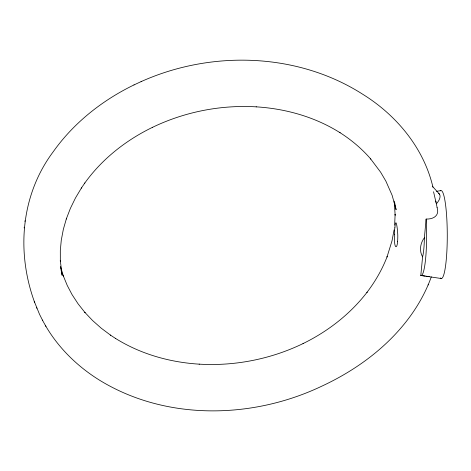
<?xml version="1.0" encoding="UTF-8"?>
<svg xmlns="http://www.w3.org/2000/svg" width="471" height="471" viewBox="0 0 471 471"><rect width="100%" height="100%" fill="white"/><g stroke="black" fill="none" stroke-linecap="round" stroke-linejoin="round"><path stroke-width="0.71" d="M394.474 234.428L394.474 234.399A11.969 2.031 -87.4 0 0 394.875 244.526A11.969 2.084 -87.5 0 0 396.759 245.986A11.993 1.819 -89.4 0 0 397.642 241.729M437.082 207.475C439.708 215.412 433.809 219.298 426.125 219.056L424.377 237.837A24.751 3.421 89.8 0 1 422.587 256.836L420.809 275.447L441.197 278.514M134.094 84.874L133.964 84.933C102.495 100.223 74.094 122.548 53.676 151.126L53.453 151.444C20.753 194.912 16.25 251.944 34.566 302.217M394.627 225.156L395.134 214.281L395.145 215.194L394.203 201.088M24.928 221.405L25.01 220.728M24.156 227.923L24.239 227.234M394.08 229.936L392.013 240.84L387.003 257.025L387.186 256.548C382.228 269.406 375.293 281.458 366.938 292.403L367.156 292.126C350.283 314.08 327.851 331.454 303.041 343.583L303.153 343.53C271.002 359.132 234.811 366.255 199.145 364.148L199.274 364.16C169.825 362.352 140.505 354.068 115.401 338.349M422.581 256.86C419.096 250.843 420.214 243.183 424.383 237.773M431.295 276.866C425.46 293.133 416.676 308.252 406.014 321.817L405.755 322.14C383.594 350.118 353.798 371.319 321.587 386.273L321.457 386.332C252.091 419.278 165.356 420.909 98.957 379.832L98.633 379.62C77.126 366.108 58.428 347.816 45.599 325.808M428.115 284.99L428.327 284.46M81.512 187.852L75.478 197.961L70.391 208.37L66.287 218.997L66.435 218.55L63.344 229.324L61.277 240.204L60.317 250.478L60.335 261.328L60.306 260.492L62.107 275.27L60.936 269.224M81.312 188.147L84.874 182.925M84.68 183.207C101.901 159.11 125.851 140.281 152.392 127.388L152.274 127.447C184.449 111.892 220.616 104.733 256.289 106.852L256.159 106.84C285.626 108.66 314.981 116.914 340.062 132.716L339.774 132.528C351.301 139.84 361.846 148.724 370.795 159.051L370.465 158.68L380.615 172.174L385.896 181.17L392.155 195.377L396.099 209.713L394.627 202.453M141.082 81.624L141.2 81.571C211.361 50.103 297.525 52.458 362.953 94.4L363.294 94.612C396.741 115.501 423.924 148.3 432.949 187.205M133.964 84.933L141.2 81.571M436.47 191.314L440.797 190.637M429.258 276.607L426.302 276.23M425.219 276.077L420.809 275.447M110.402 335.069L115.689 338.537M110.703 335.27L101.265 328.216L92.599 320.539L84.756 312.273L85.063 312.632L78.098 303.848L72.045 294.581L67.241 285.444L63.12 275.405L63.414 276.189L60.476 266.509M439.531 194.211L432.313 186.18L432.508 186.504M34.236 301.358L39.493 314.228L42.743 320.68M42.402 320.08L45.934 326.403M36.555 307.422L36.885 308.275M433.55 191.738L436.334 203.831L437.747 202.159A10.391 5.546 -42 0 0 438.648 193.334M60.535 267.21L60.806 268.552M435.805 201.064L436.058 202.389M426.125 219.056L426.196 220.175A40.883 5.652 89.8 0 1 420.974 275.523M394.421 234.399A11.993 1.819 -89.4 0 1 394.822 227.799M394.886 227.805A11.993 1.495 88.9 0 1 395.493 223.554A11.969 1.219 87.1 0 1 396.717 225.008A11.969 1.272 86.9 0 1 397.789 235.106L397.789 235.135A11.993 1.495 88.9 0 1 397.583 241.741M437.094 207.534A42.967 0.324 78.5 0 1 436.429 204.137M440.397 190.832A43.962 6.076 89.8 0 1 447.273 235.918A43.962 6.076 89.8 0 1 440.403 277.961"/></g></svg>
